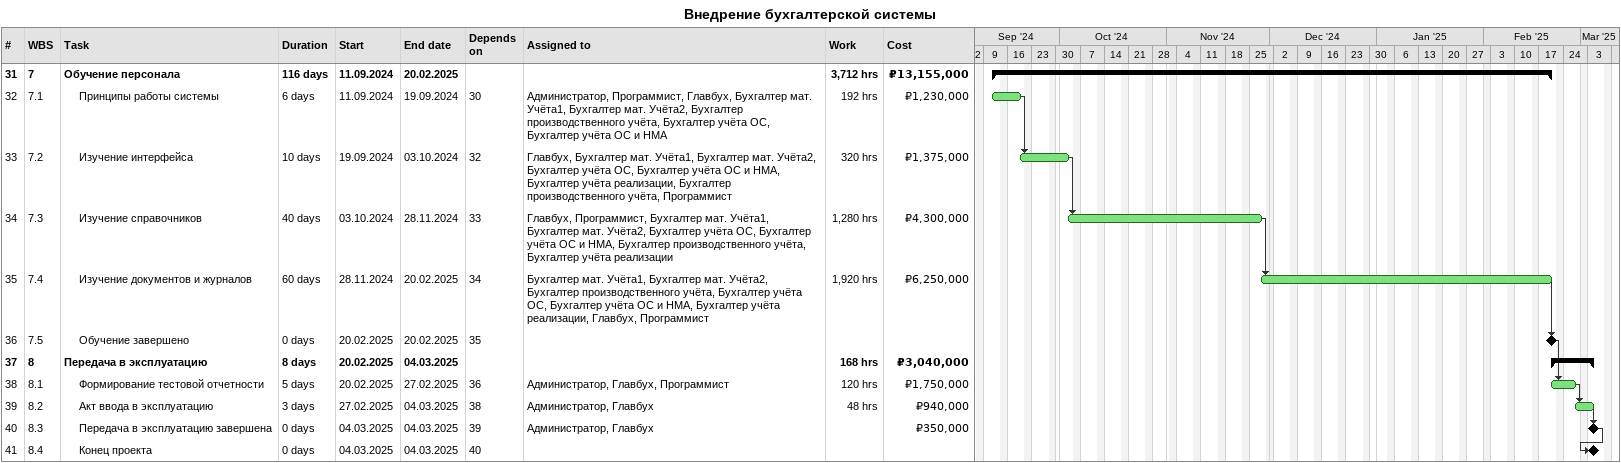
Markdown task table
Внедрение бухгалтерской системы

| ID | WBS | Task | Duration | Start | Finish | Predecessors | Resources | Work (h) | Cost (₽) |
|---|---|---|---|---|---|---|---|---|---|
| 31 | 7 | **Обучение персонала** | 116d | 2024-09-11 | 2025-02-20 |  |  | 3712 | 13155000 |
| 32 | 7.1 | Принципы работы системы | 6d | 2024-09-11 | 2024-09-19 | 30 | Администратор, Программист, Главбух, Бухгалтер мат. Учёта1, Бухгалтер мат. Учёта2, Бухгалтер производственного учёта, Бухгалтер учёта ОС, Бухгалтер учёта ОС и НМА | 192 | 1230000 |
| 33 | 7.2 | Изучение интерфейса | 10d | 2024-09-19 | 2024-10-03 | 32 | Главбух, Бухгалтер мат. Учёта1, Бухгалтер мат. Учёта2, Бухгалтер учёта ОС, Бухгалтер учёта ОС и НМА, Бухгалтер учёта реализации, Бухгалтер производственного учёта, Программист | 320 | 1375000 |
| 34 | 7.3 | Изучение справочников | 40d | 2024-10-03 | 2024-11-28 | 33 | Главбух, Программист, Бухгалтер мат. Учёта1, Бухгалтер мат. Учёта2, Бухгалтер учёта ОС, Бухгалтер учёта ОС и НМА, Бухгалтер производственного учёта, Бухгалтер учёта реализации | 1280 | 4300000 |
| 35 | 7.4 | Изучение документов и журналов | 60d | 2024-11-28 | 2025-02-20 | 34 | Бухгалтер мат. Учёта1, Бухгалтер мат. Учёта2, Бухгалтер производственного учёта, Бухгалтер учёта ОС, Бухгалтер учёта ОС и НМА, Бухгалтер учёта реализации, Главбух, Программист | 1920 | 6250000 |
| 36 | 7.5 | Обучение завершено | 0d | 2025-02-20 | 2025-02-20 | 35 |  |  |  |
| 37 | 8 | **Передача в эксплуатацию** | 8d | 2025-02-20 | 2025-03-04 |  |  | 168 | 3040000 |
| 38 | 8.1 | Формирование тестовой отчетности | 5d | 2025-02-20 | 2025-02-27 | 36 | Администратор, Главбух, Программист | 120 | 1750000 |
| 39 | 8.2 | Акт ввода в эксплуатацию | 3d | 2025-02-27 | 2025-03-04 | 38 | Администратор, Главбух | 48 | 940000 |
| 40 | 8.3 | Передача в эксплуатацию завершена | 0d | 2025-03-04 | 2025-03-04 | 39 | Администратор, Главбух |  | 350000 |
| 41 | 8.4 | Конец проекта | 0d | 2025-03-04 | 2025-03-04 | 40 |  |  |  |
